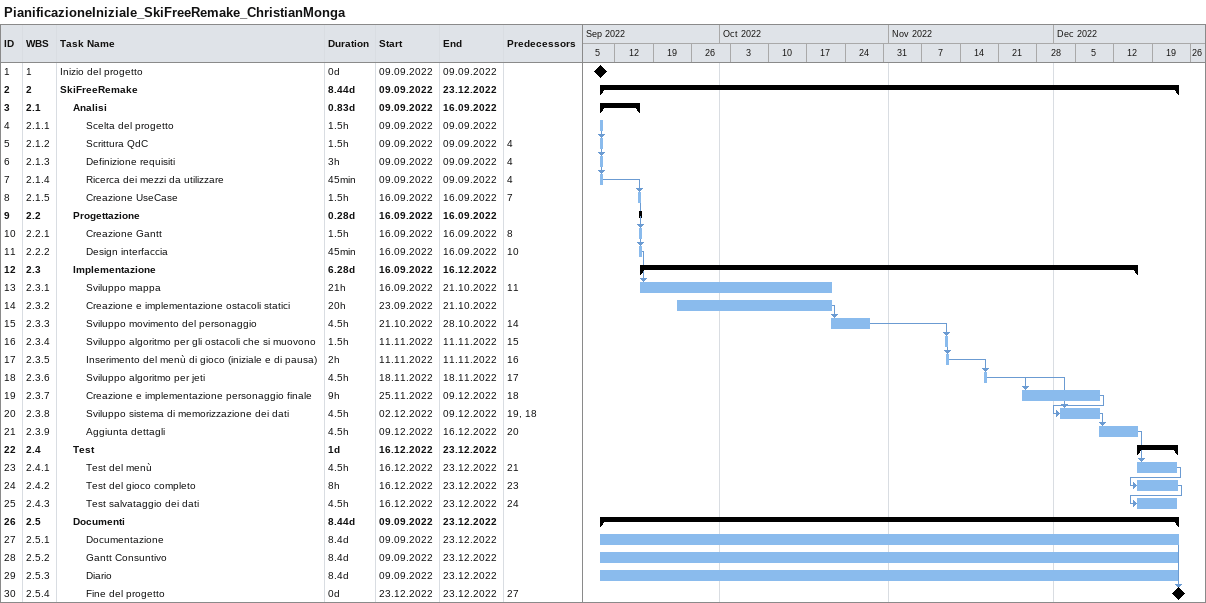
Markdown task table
PianificazioneIniziale_SkiFreeRemake_ChristianMonga

| ID | WBS | Task | Duration | Start | Finish | Predecessors |
|---|---|---|---|---|---|---|
| 1 | 1 | Inizio del progetto | 0d | 2022-09-09 | 2022-09-09 |  |
| 2 | 2 | **SkiFreeRemake** | 8.44d | 2022-09-09 | 2022-12-23 |  |
| 3 | 2.1 | **Analisi** | 0.83d | 2022-09-09 | 2022-09-16 |  |
| 4 | 2.1.1 | Scelta del progetto | 1.5h | 2022-09-09 | 2022-09-09 |  |
| 5 | 2.1.2 | Scrittura QdC | 1.5h | 2022-09-09 | 2022-09-09 | 4 |
| 6 | 2.1.3 | Definizione requisiti | 3h | 2022-09-09 | 2022-09-09 | 4 |
| 7 | 2.1.4 | Ricerca dei mezzi da utilizzare | 45min | 2022-09-09 | 2022-09-09 | 4 |
| 8 | 2.1.5 | Creazione UseCase | 1.5h | 2022-09-16 | 2022-09-16 | 7 |
| 9 | 2.2 | **Progettazione** | 0.28d | 2022-09-16 | 2022-09-16 |  |
| 10 | 2.2.1 | Creazione Gantt | 1.5h | 2022-09-16 | 2022-09-16 | 8 |
| 11 | 2.2.2 | Design interfaccia | 45min | 2022-09-16 | 2022-09-16 | 10 |
| 12 | 2.3 | **Implementazione** | 6.28d | 2022-09-16 | 2022-12-16 |  |
| 13 | 2.3.1 | Sviluppo mappa | 21h | 2022-09-16 | 2022-10-21 | 11 |
| 14 | 2.3.2 | Creazione e implementazione ostacoli statici | 20h | 2022-09-23 | 2022-10-21 |  |
| 15 | 2.3.3 | Sviluppo movimento del personaggio | 4.5h | 2022-10-21 | 2022-10-28 | 14 |
| 16 | 2.3.4 | Sviluppo algoritmo per gli ostacoli che si muovono | 1.5h | 2022-11-11 | 2022-11-11 | 15 |
| 17 | 2.3.5 | Inserimento del menù di gioco (iniziale e di pausa) | 2h | 2022-11-11 | 2022-11-11 | 16 |
| 18 | 2.3.6 | Sviluppo algoritmo per jeti | 4.5h | 2022-11-18 | 2022-11-18 | 17 |
| 19 | 2.3.7 | Creazione e implementazione personaggio finale | 9h | 2022-11-25 | 2022-12-09 | 18 |
| 20 | 2.3.8 | Sviluppo sistema di memorizzazione dei dati | 4.5h | 2022-12-02 | 2022-12-09 | 19, 18 |
| 21 | 2.3.9 | Aggiunta dettagli | 4.5h | 2022-12-09 | 2022-12-16 | 20 |
| 22 | 2.4 | **Test** | 1d | 2022-12-16 | 2022-12-23 |  |
| 23 | 2.4.1 | Test del menù | 4.5h | 2022-12-16 | 2022-12-23 | 21 |
| 24 | 2.4.2 | Test del gioco completo | 8h | 2022-12-16 | 2022-12-23 | 23 |
| 25 | 2.4.3 | Test salvataggio dei dati | 4.5h | 2022-12-16 | 2022-12-23 | 24 |
| 26 | 2.5 | **Documenti** | 8.44d | 2022-09-09 | 2022-12-23 |  |
| 27 | 2.5.1 | Documentazione | 8.4d | 2022-09-09 | 2022-12-23 |  |
| 28 | 2.5.2 | Gantt Consuntivo | 8.4d | 2022-09-09 | 2022-12-23 |  |
| 29 | 2.5.3 | Diario | 8.4d | 2022-09-09 | 2022-12-23 |  |
| 30 | 2.5.4 | Fine del progetto | 0d | 2022-12-23 | 2022-12-23 | 27 |
